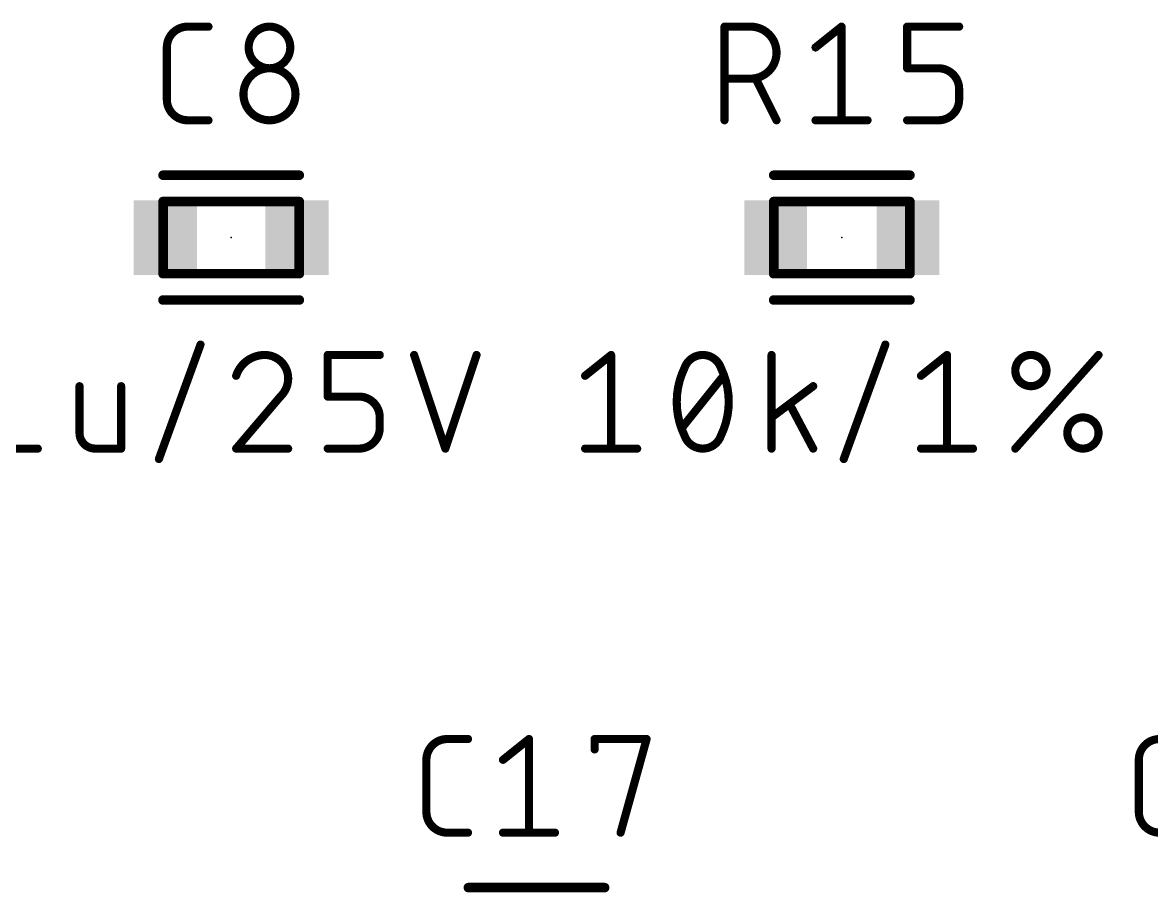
# Model space of a CAD drawing. Extents: x -104 to 160, y 0 to 118.
# Drawn here: x -76.26 to -62.18, y 103.59 to 114.44 of the extents above; entities that cross this region are included whole.
import ezdxf

# ---------------------------------------------------------------- set-up
doc = ezdxf.new("R2010")
doc.units = 0
for name, color, linetype in [('1', 12, 'CONTINUOUS'), ('21', 253, 'CONTINUOUS'), ('23', 53, 'CONTINUOUS'), ('25', 253, 'CONTINUOUS'), ('27', 253, 'CONTINUOUS'), ('51', 253, 'CONTINUOUS')]:
    doc.layers.add(name, color=color, linetype=linetype)

# ---------------------------------------------------------------- blocks, each defined once
blk = doc.blocks.new('RECT')
blk.add_solid([(-0.5, -0.5), (0.5, -0.5), (-0.5, 0.5), (0.5, 0.5)])

msp = doc.modelspace()

# ---------------------------------------------------------------- linework, layer by layer
at = {"layer": '21', "const_width": 0.12}
for points in [[(-72.81, 112.5386), (-74.51, 112.5386)], [(-65.19, 112.5386), (-66.89, 112.5386)], [(-72.81, 110.9814), (-74.51, 110.9814)], [(-65.19, 110.9814), (-66.89, 110.9814)], [(-69, 103.6486), (-70.7, 103.6486)]]:
    msp.add_lwpolyline(points, dxfattribs=at)
at = {"layer": '21', "const_width": 0.06}
for points in [[(-74.51, 112.5686, 1), (-74.51, 112.5086)], [(-72.81, 112.5086, 1), (-72.81, 112.5686)], [(-66.89, 112.5686, 1), (-66.89, 112.5086)], [(-65.19, 112.5086, 1), (-65.19, 112.5686)], [(-74.51, 111.0114, 1), (-74.51, 110.9514)], [(-72.81, 110.9514, 1), (-72.81, 111.0114)], [(-66.89, 111.0114, 1), (-66.89, 110.9514)], [(-65.19, 110.9514, 1), (-65.19, 111.0114)], [(-70.7, 103.6786, 1), (-70.7, 103.6186)], [(-69, 103.6186, 1), (-69, 103.6786)]]:
    msp.add_lwpolyline(points, format="xyb", dxfattribs=at)
at = {"layer": '23'}
for p in [(-73.66, 111.76), (-66.04, 111.76)]:
    msp.add_point(p, dxfattribs=at)
at = {"layer": '25'}
for points, const_width in [([(-74.2028, 114.3928, 0.4142), (-74.4625, 114.1332)], 0.1016), ([(-74.2028, 114.4182, 1), (-74.2028, 114.3674)], 0.0508), ([(-74.2028, 114.3674, 1), (-74.2028, 114.4182)], 0.0508), ([(-73.9432, 114.3674, 1), (-73.9432, 114.4182)], 0.0508), ([(-72.9224, 114.1332, 1), (-73.4417, 114.1332)], 0.1016), ([(-67.4785, 114.3928, 1), (-67.5293, 114.3928)], 0.0508), ([(-67.5039, 114.4182, 1), (-67.5039, 114.3674)], 0.0508), ([(-67.1793, 113.7437, 1), (-67.1793, 114.3928)], 0.1016), ([(-67.1793, 114.4182, 1), (-67.1793, 114.3674)], 0.0508), ([(-67.1793, 114.3674, 1), (-67.1793, 114.4182)], 0.0508), ([(-66.0183, 114.3928, 1), (-66.0691, 114.3928)], 0.0508), ([(-66.0278, 114.373, 1), (-66.0595, 114.4126)], 0.0508), ([(-65.1998, 114.3928, 1), (-65.2506, 114.3928)], 0.0508), ([(-65.2252, 114.4182, 1), (-65.2252, 114.3674)], 0.0508), ([(-64.5761, 114.3674, 1), (-64.5761, 114.4182)], 0.0508), ([(-74.4371, 114.1332, 1), (-74.4879, 114.1332)], 0.0508), ([(-74.4879, 114.1332, 1), (-74.4371, 114.1332)], 0.0508), ([(-73.4417, 114.1332, 1), (-72.9224, 114.1332)], 0.1016), ([(-73.4163, 114.1332, 1), (-73.4671, 114.1332)], 0.0508), ([(-73.4671, 114.1332, 1), (-73.4163, 114.1332)], 0.0508), ([(-72.897, 114.1332, 1), (-72.9478, 114.1332)], 0.0508), ([(-72.9478, 114.1332, 1), (-72.897, 114.1332)], 0.0508), ([(-66.3841, 114.153, 1), (-66.3524, 114.1133)], 0.0508), ([(-72.8575, 113.549, 1), (-73.5066, 113.549)], 0.1016), ([(-65.2252, 113.8989, 1), (-65.2252, 113.8481)], 0.0508), ([(-65.2506, 113.8735, 1), (-65.1998, 113.8735)], 0.0508), ([(-64.5761, 113.6139, 0.4142), (-64.8358, 113.8735)], 0.1016), ([(-64.8358, 113.8989, 1), (-64.8358, 113.8481)], 0.0508), ([(-64.8358, 113.8481, 1), (-64.8358, 113.8989)], 0.0508), ([(-67.5039, 113.7691, 1), (-67.5039, 113.7183)], 0.0508), ([(-67.1793, 113.7691, 1), (-67.1793, 113.7183)], 0.0508), ([(-67.1793, 113.7183, 1), (-67.1793, 113.7691)], 0.0508), ([(-67.0917, 113.755, 1), (-67.1371, 113.7323)], 0.0508), ([(-74.4625, 113.484, 0.4142), (-74.2028, 113.2244)], 0.1016), ([(-74.4371, 113.484, 1), (-74.4879, 113.484)], 0.0508), ([(-73.5066, 113.549, 1), (-72.8575, 113.549)], 0.1016), ([(-73.4812, 113.549, 1), (-73.532, 113.549)], 0.0508), ([(-73.532, 113.549, 1), (-73.4812, 113.549)], 0.0508), ([(-72.8321, 113.549, 1), (-72.8829, 113.549)], 0.0508), ([(-72.8829, 113.549, 1), (-72.8321, 113.549)], 0.0508), ([(-64.8358, 113.2244, 0.4142), (-64.5761, 113.484)], 0.1016), ([(-64.5507, 113.6139, 1), (-64.6015, 113.6139)], 0.0508), ([(-64.6015, 113.6139, 1), (-64.5507, 113.6139)], 0.0508), ([(-64.5507, 113.484, 1), (-64.6015, 113.484)], 0.0508), ([(-74.4879, 113.484, 1), (-74.4371, 113.484)], 0.0508), ([(-64.6015, 113.484, 1), (-64.5507, 113.484)], 0.0508), ([(-74.2028, 113.2498, 1), (-74.2028, 113.199)], 0.0508), ([(-74.2028, 113.199, 1), (-74.2028, 113.2498)], 0.0508), ([(-73.9432, 113.199, 1), (-73.9432, 113.2498)], 0.0508), ([(-66.8775, 113.213, 1), (-66.832, 113.2358)], 0.0508), ([(-66.3682, 113.2498, 1), (-66.3682, 113.199)], 0.0508), ([(-65.7191, 113.199, 1), (-65.7191, 113.2498)], 0.0508), ([(-65.2252, 113.2498, 1), (-65.2252, 113.199)], 0.0508), ([(-64.8358, 113.2498, 1), (-64.8358, 113.199)], 0.0508), ([(-64.8358, 113.199, 1), (-64.8358, 113.2498)], 0.0508), ([(-67.5293, 113.2244, 1), (-67.4785, 113.2244)], 0.0508), ([(-66.0691, 113.2244, 1), (-66.0183, 113.2244)], 0.0508), ([(-70.9643, 105.5028, 0.4142), (-71.224, 105.2432)], 0.1016), ([(-70.9643, 105.5282, 1), (-70.9643, 105.4774)], 0.0508), ([(-70.9643, 105.4774, 1), (-70.9643, 105.5282)], 0.0508), ([(-70.7047, 105.4774, 1), (-70.7047, 105.5282)], 0.0508), ([(-69.9182, 105.5028, 1), (-69.969, 105.5028)], 0.0508), ([(-69.9277, 105.483, 1), (-69.9595, 105.5226)], 0.0508), ([(-69.0997, 105.5028, 1), (-69.1505, 105.5028)], 0.0508), ([(-69.1251, 105.5282, 1), (-69.1251, 105.4774)], 0.0508), ([(-68.4516, 105.496, 1), (-68.5005, 105.5096)], 0.0508), ([(-68.476, 105.4774, 1), (-68.476, 105.5282)], 0.0508), ([(-62.0743, 105.5028, 0.4142), (-62.334, 105.2432)], 0.1016), ([(-69.1505, 105.373, 1), (-69.0997, 105.373)], 0.0508), ([(-71.1986, 105.2432, 1), (-71.2494, 105.2432)], 0.0508), ([(-71.2494, 105.2432, 1), (-71.1986, 105.2432)], 0.0508), ([(-70.284, 105.263, 1), (-70.2523, 105.2233)], 0.0508), ([(-62.3086, 105.2432, 1), (-62.3594, 105.2432)], 0.0508), ([(-62.3594, 105.2432, 1), (-62.3086, 105.2432)], 0.0508), ([(-71.224, 104.594, 0.4142), (-70.9643, 104.3344)], 0.1016), ([(-71.1986, 104.594, 1), (-71.2494, 104.594)], 0.0508), ([(-71.2494, 104.594, 1), (-71.1986, 104.594)], 0.0508), ([(-62.334, 104.594, 0.4142), (-62.0743, 104.3344)], 0.1016), ([(-62.3086, 104.594, 1), (-62.3594, 104.594)], 0.0508), ([(-62.3594, 104.594, 1), (-62.3086, 104.594)], 0.0508), ([(-70.9643, 104.3598, 1), (-70.9643, 104.309)], 0.0508), ([(-70.9643, 104.309, 1), (-70.9643, 104.3598)], 0.0508), ([(-70.7047, 104.309, 1), (-70.7047, 104.3598)], 0.0508), ([(-70.2681, 104.3598, 1), (-70.2681, 104.309)], 0.0508), ([(-69.619, 104.309, 1), (-69.619, 104.3598)], 0.0508), ([(-69.969, 104.3344, 1), (-69.9182, 104.3344)], 0.0508), ([(-68.8251, 104.3412, 1), (-68.7761, 104.3276)], 0.0508)]:
    msp.add_lwpolyline(points, format="xyb", dxfattribs=dict(at, const_width=const_width))
at = {"layer": '25', "const_width": 0.1016}
for points in [[(-74.2028, 114.3928), (-73.9432, 114.3928)], [(-67.5039, 113.2244), (-67.5039, 114.3928)], [(-67.5039, 114.3928), (-67.1793, 114.3928)], [(-66.3682, 114.1332), (-66.0437, 114.3928)], [(-66.0437, 114.3928), (-66.0437, 113.2244)], [(-65.2252, 113.8735), (-65.2252, 114.3928)], [(-65.2252, 114.3928), (-64.5761, 114.3928)], [(-74.4625, 113.484), (-74.4625, 114.1332)], [(-64.8358, 113.8735), (-65.2252, 113.8735)], [(-67.1793, 113.7437), (-67.5039, 113.7437)], [(-66.8548, 113.2244), (-67.1144, 113.7437)], [(-64.5761, 113.484), (-64.5761, 113.6139)], [(-73.9432, 113.2244), (-74.2028, 113.2244)], [(-66.3682, 113.2244), (-65.7191, 113.2244)], [(-65.2252, 113.2244), (-64.8358, 113.2244)], [(-70.9643, 105.5028), (-70.7047, 105.5028)], [(-70.2681, 105.2432), (-69.9436, 105.5028)], [(-69.9436, 105.5028), (-69.9436, 104.3344)], [(-69.1251, 105.373), (-69.1251, 105.5028)], [(-69.1251, 105.5028), (-68.476, 105.5028)], [(-68.476, 105.5028), (-68.8006, 104.3344)], [(-71.224, 104.594), (-71.224, 105.2432)], [(-62.334, 104.594), (-62.334, 105.2432)], [(-70.7047, 104.3344), (-70.9643, 104.3344)], [(-70.2681, 104.3344), (-69.619, 104.3344)]]:
    msp.add_lwpolyline(points, dxfattribs=at)
at = {"layer": '27', "const_width": 0.1016}
for points in [[(-74.5617, 108.9974), (-74.0424, 110.4254)], [(-66.016, 108.9974), (-65.4967, 110.4254)], [(-72.4549, 109.7763), (-72.4549, 110.2956)], [(-72.4549, 110.2956), (-71.8058, 110.2956)], [(-71.3768, 110.2956), (-70.9874, 109.1272)], [(-70.9874, 109.1272), (-70.5979, 110.2956)], [(-69.2432, 110.036), (-68.9187, 110.2956)], [(-68.9187, 110.2956), (-68.9187, 109.1272)], [(-66.9169, 109.1272), (-66.9169, 110.2956)], [(-65.0522, 110.036), (-64.7277, 110.2956)], [(-64.7277, 110.2956), (-64.7277, 109.1272)], [(-63.8754, 109.1272), (-62.8368, 110.2956)], [(-68.0353, 109.3868), (-67.516, 110.036)], [(-75.5523, 109.9061), (-75.5523, 109.3219)], [(-75.033, 109.1272), (-75.033, 109.9061)], [(-66.3976, 109.9061), (-66.9169, 109.5167)], [(-73.0462, 109.7763), (-73.5979, 109.1272)], [(-72.0654, 109.7763), (-72.4549, 109.7763)], [(-66.3976, 109.1272), (-66.6897, 109.6789)], [(-71.8058, 109.3868), (-71.8058, 109.5167)], [(-76.7221, 109.1272), (-76.073, 109.1272)], [(-75.3576, 109.1272), (-75.033, 109.1272)], [(-73.5979, 109.1272), (-72.9488, 109.1272)], [(-72.4549, 109.1272), (-72.0654, 109.1272)], [(-69.2432, 109.1272), (-68.5941, 109.1272)], [(-65.0522, 109.1272), (-64.4031, 109.1272)]]:
    msp.add_lwpolyline(points, dxfattribs=at)
at = {"layer": '27'}
for points, const_width in [([(-74.0185, 110.4167, 1), (-74.0663, 110.4341)], 0.0508), ([(-65.4729, 110.4167, 1), (-65.5206, 110.4341)], 0.0508), ([(-73.2409, 110.2956, 0.3252), (-73.5979, 110.036)], 0.1016), ([(-72.9488, 110.0035, 0.4142), (-73.2409, 110.2956)], 0.1016), ([(-73.2409, 110.321, 1), (-73.2409, 110.2702)], 0.0508), ([(-73.2409, 110.2702, 1), (-73.2409, 110.321)], 0.0508), ([(-72.4295, 110.2956, 1), (-72.4803, 110.2956)], 0.0508), ([(-72.4549, 110.321, 1), (-72.4549, 110.2702)], 0.0508), ([(-71.8058, 110.2702, 1), (-71.8058, 110.321)], 0.0508), ([(-71.3527, 110.3036, 1), (-71.4009, 110.2876)], 0.0508), ([(-70.5738, 110.2876, 1), (-70.622, 110.3036)], 0.0508), ([(-68.8933, 110.2956, 1), (-68.9441, 110.2956)], 0.0508), ([(-68.9028, 110.2758, 1), (-68.9345, 110.3154)], 0.0508), ([(-67.7757, 110.2956, 0.3205), (-68.0029, 110.1333)], 0.1016), ([(-67.5485, 110.1333, 0.3205), (-67.7757, 110.2956)], 0.1016), ([(-67.7757, 110.321, 1), (-67.7757, 110.2702)], 0.0508), ([(-67.7757, 110.2702, 1), (-67.7757, 110.321)], 0.0508), ([(-66.8915, 110.2956, 1), (-66.9423, 110.2956)], 0.0508), ([(-64.7023, 110.2956, 1), (-64.7531, 110.2956)], 0.0508), ([(-64.7118, 110.2758, 1), (-64.7435, 110.3154)], 0.0508), ([(-63.4859, 110.1009, 1), (-63.8754, 110.1009)], 0.1016), ([(-62.8178, 110.2787, 1), (-62.8558, 110.3125)], 0.0508), ([(-68.0029, 110.1333, 0.1139), (-68.1002, 109.7114)], 0.1016), ([(-68.0269, 110.1416, 1), (-67.9788, 110.1251)], 0.0508), ([(-67.98, 110.1222, 1), (-68.0257, 110.1445)], 0.0508), ([(-67.5256, 110.1445, 1), (-67.5713, 110.1222)], 0.0508), ([(-67.4511, 109.7114, 0.1139), (-67.5485, 110.1333)], 0.1016), ([(-67.5725, 110.1251, 1), (-67.5244, 110.1416)], 0.0508), ([(-73.6221, 110.0438, 1), (-73.5737, 110.0281)], 0.0508), ([(-73.0462, 109.7763, 0.2053), (-72.9488, 110.0035)], 0.1016), ([(-72.9234, 110.0035, 1), (-72.9742, 110.0035)], 0.0508), ([(-72.9742, 110.0035, 1), (-72.9234, 110.0035)], 0.0508), ([(-69.2591, 110.0558, 1), (-69.2273, 110.0161)], 0.0508), ([(-67.4962, 110.0201, 1), (-67.5359, 110.0518)], 0.0508), ([(-65.0681, 110.0558, 1), (-65.0364, 110.0161)], 0.0508), ([(-63.8754, 110.1009, 1), (-63.4859, 110.1009)], 0.1016), ([(-63.85, 110.1009, 1), (-63.9008, 110.1009)], 0.0508), ([(-63.9008, 110.1009, 1), (-63.85, 110.1009)], 0.0508), ([(-63.4605, 110.1009, 1), (-63.5113, 110.1009)], 0.0508), ([(-63.5113, 110.1009, 1), (-63.4605, 110.1009)], 0.0508), ([(-75.5269, 109.9061, 1), (-75.5777, 109.9061)], 0.0508), ([(-75.0076, 109.9061, 1), (-75.0584, 109.9061)], 0.0508), ([(-66.3823, 109.8858, 1), (-66.4128, 109.9265)], 0.0508), ([(-73.0637, 109.7947, 1), (-73.0286, 109.7579)], 0.0508), ([(-73.0268, 109.7599, 1), (-73.0655, 109.7928)], 0.0508), ([(-72.4549, 109.8017, 1), (-72.4549, 109.7509)], 0.0508), ([(-72.4803, 109.7763, 1), (-72.4295, 109.7763)], 0.0508), ([(-71.8058, 109.5167, 0.4142), (-72.0654, 109.7763)], 0.1016), ([(-72.0654, 109.8017, 1), (-72.0654, 109.7509)], 0.0508), ([(-72.0654, 109.7509, 1), (-72.0654, 109.8017)], 0.0508), ([(-68.1002, 109.7114, 0.1139), (-68.0029, 109.2895)], 0.1016), ([(-68.0748, 109.7114, 1), (-68.1256, 109.7114)], 0.0508), ([(-68.1256, 109.7114, 1), (-68.0748, 109.7114)], 0.0508), ([(-67.5485, 109.2895, 0.1139), (-67.4511, 109.7114)], 0.1016), ([(-67.4257, 109.7114, 1), (-67.4765, 109.7114)], 0.0508), ([(-67.4765, 109.7114, 1), (-67.4257, 109.7114)], 0.0508), ([(-66.6672, 109.6908, 1), (-66.7121, 109.6671)], 0.0508), ([(-71.7804, 109.5167, 1), (-71.8312, 109.5167)], 0.0508), ([(-71.8312, 109.5167, 1), (-71.7804, 109.5167)], 0.0508), ([(-66.9321, 109.537, 1), (-66.9016, 109.4963)], 0.0508), ([(-62.8368, 109.3219, 1), (-63.2262, 109.3219)], 0.1016), ([(-75.5523, 109.3219, 0.4142), (-75.3576, 109.1272)], 0.1016), ([(-75.5269, 109.3219, 1), (-75.5777, 109.3219)], 0.0508), ([(-75.5777, 109.3219, 1), (-75.5269, 109.3219)], 0.0508), ([(-72.0654, 109.1272, 0.4142), (-71.8058, 109.3868)], 0.1016), ([(-71.7804, 109.3868, 1), (-71.8312, 109.3868)], 0.0508), ([(-71.8312, 109.3868, 1), (-71.7804, 109.3868)], 0.0508), ([(-68.0551, 109.4027, 1), (-68.0155, 109.371)], 0.0508), ([(-68.0029, 109.2895, 0.3205), (-67.7757, 109.1272)], 0.1016), ([(-67.9788, 109.2977, 1), (-68.0269, 109.2812)], 0.0508), ([(-68.0257, 109.2783, 1), (-67.98, 109.3006)], 0.0508), ([(-67.7757, 109.1272, 0.3205), (-67.5485, 109.2895)], 0.1016), ([(-67.5713, 109.3006, 1), (-67.5256, 109.2783)], 0.0508), ([(-67.5244, 109.2812, 1), (-67.5725, 109.2977)], 0.0508), ([(-63.2262, 109.3219, 1), (-62.8368, 109.3219)], 0.1016), ([(-63.2008, 109.3219, 1), (-63.2516, 109.3219)], 0.0508), ([(-63.2516, 109.3219, 1), (-63.2008, 109.3219)], 0.0508), ([(-62.8114, 109.3219, 1), (-62.8622, 109.3219)], 0.0508), ([(-62.8622, 109.3219, 1), (-62.8114, 109.3219)], 0.0508), ([(-76.073, 109.1018, 1), (-76.073, 109.1526)], 0.0508), ([(-75.3576, 109.1526, 1), (-75.3576, 109.1018)], 0.0508), ([(-75.3576, 109.1018, 1), (-75.3576, 109.1526)], 0.0508), ([(-75.033, 109.1018, 1), (-75.033, 109.1526)], 0.0508), ([(-73.6173, 109.1437, 1), (-73.5786, 109.1107)], 0.0508), ([(-73.5979, 109.1526, 1), (-73.5979, 109.1018)], 0.0508), ([(-72.9488, 109.1018, 1), (-72.9488, 109.1526)], 0.0508), ([(-72.4549, 109.1526, 1), (-72.4549, 109.1018)], 0.0508), ([(-72.0654, 109.1526, 1), (-72.0654, 109.1018)], 0.0508), ([(-72.0654, 109.1018, 1), (-72.0654, 109.1526)], 0.0508), ([(-69.2432, 109.1526, 1), (-69.2432, 109.1018)], 0.0508), ([(-68.5941, 109.1018, 1), (-68.5941, 109.1526)], 0.0508), ([(-67.7757, 109.1526, 1), (-67.7757, 109.1018)], 0.0508), ([(-67.7757, 109.1018, 1), (-67.7757, 109.1526)], 0.0508), ([(-65.0522, 109.1526, 1), (-65.0522, 109.1018)], 0.0508), ([(-64.4031, 109.1018, 1), (-64.4031, 109.1526)], 0.0508), ([(-63.8943, 109.1441, 1), (-63.8564, 109.1103)], 0.0508), ([(-75.0584, 109.1272, 1), (-75.0076, 109.1272)], 0.0508), ([(-74.5856, 109.0061, 1), (-74.5378, 108.9887)], 0.0508), ([(-71.0115, 109.1352, 1), (-70.9633, 109.1192)], 0.0508), ([(-71.0115, 109.1192, 1), (-70.9633, 109.1352)], 0.0508), ([(-68.9441, 109.1272, 1), (-68.8933, 109.1272)], 0.0508), ([(-66.9423, 109.1272, 1), (-66.8915, 109.1272)], 0.0508), ([(-66.42, 109.1153, 1), (-66.3751, 109.1391)], 0.0508), ([(-66.0399, 109.0061, 1), (-65.9921, 108.9887)], 0.0508), ([(-64.7531, 109.1272, 1), (-64.7023, 109.1272)], 0.0508)]:
    msp.add_lwpolyline(points, format="xyb", dxfattribs=dict(at, const_width=const_width))
at = {"layer": '51', "const_width": 0.12}
for points in [[(-74.51, 111.31), (-74.51, 112.21)], [(-74.51, 112.21), (-72.81, 112.21)], [(-72.81, 112.21), (-72.81, 111.31)], [(-66.89, 111.31), (-66.89, 112.21)], [(-66.89, 112.21), (-65.19, 112.21)], [(-65.19, 112.21), (-65.19, 111.31)], [(-72.81, 111.31), (-74.51, 111.31)], [(-65.19, 111.31), (-66.89, 111.31)]]:
    msp.add_lwpolyline(points, dxfattribs=at)
at = {"layer": '51', "const_width": 0.06}
for points in [[(-74.48, 112.21, 1), (-74.54, 112.21)], [(-74.51, 112.24, 1), (-74.51, 112.18)], [(-72.78, 112.21, 1), (-72.84, 112.21)], [(-72.81, 112.18, 1), (-72.81, 112.24)], [(-66.86, 112.21, 1), (-66.92, 112.21)], [(-66.89, 112.24, 1), (-66.89, 112.18)], [(-65.16, 112.21, 1), (-65.22, 112.21)], [(-65.19, 112.18, 1), (-65.19, 112.24)], [(-74.51, 111.34, 1), (-74.51, 111.28)], [(-74.54, 111.31, 1), (-74.48, 111.31)], [(-72.84, 111.31, 1), (-72.78, 111.31)], [(-72.81, 111.28, 1), (-72.81, 111.34)], [(-66.89, 111.34, 1), (-66.89, 111.28)], [(-66.92, 111.31, 1), (-66.86, 111.31)], [(-65.22, 111.31, 1), (-65.16, 111.31)], [(-65.19, 111.28, 1), (-65.19, 111.34)]]:
    msp.add_lwpolyline(points, format="xyb", dxfattribs=at)

# ---------------------------------------------------------------- block references
at = {"layer": '1', "yscale": 0.9291}
for p, xscale in [((-74.4806, 111.76), 0.788), ((-72.8394, 111.76), 0.788), ((-66.865, 111.76), 0.7791), ((-65.215, 111.76), 0.7791)]:
    msp.add_blockref('RECT', p, dxfattribs=dict(at, xscale=xscale))

doc.saveas('drawing.dxf')
